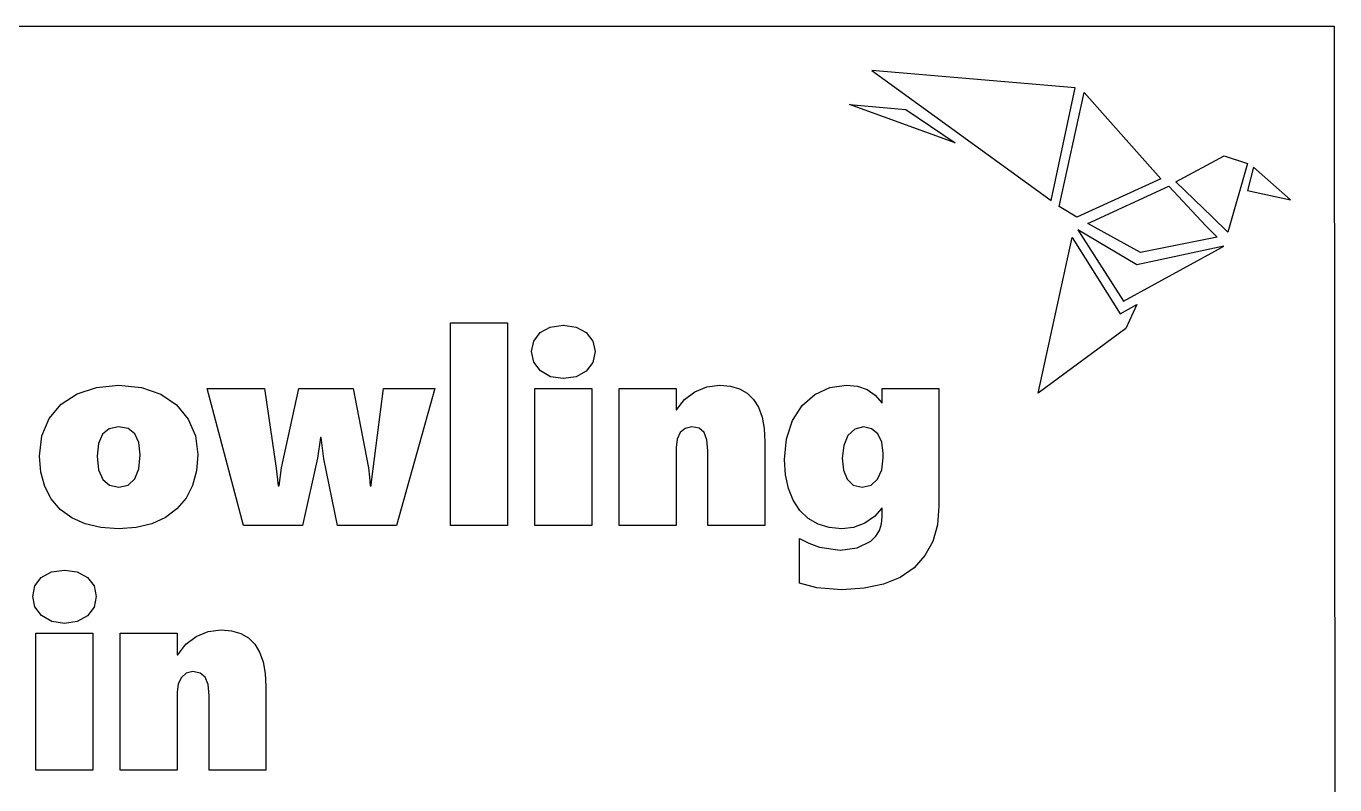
# Model space of a CAD drawing. Extents: x -53 to 53, y -73 to 73.
# Drawn here: x -13.2 to 52.5, y 35.2 to 73.2 of the extents above; entities that cross this region are included whole.
import ezdxf

# ---------------------------------------------------------------- set-up
doc = ezdxf.new("R2010")
doc.units = 0
doc.header["$MEASUREMENT"] = 0
doc.layers.get('0').update_dxf_attribs({"linetype": 'CONTINUOUS'})

msp = doc.modelspace()

# ---------------------------------------------------------------- linework, layer by layer
for p, q in [((-52.473, 73.227), (52.474, 73.227)), ((52.474, 73.227), (52.5, 29.848)), ((39.473, 70.126), (29.267, 71.006)), ((29.267, 71.006), (38.26, 64.473)), ((38.26, 64.473), (39.473, 70.126)), ((38.668, 64.172), (39.921, 69.9)), ((39.921, 69.9), (42.304, 67.227)), ((33.455, 67.376), (28.156, 69.289)), ((28.156, 69.289), (30.983, 69.051)), ((30.983, 69.051), (33.455, 67.376)), ((42.304, 67.227), (43.765, 65.573)), ((44.531, 65.421), (46.949, 66.722)), ((46.949, 66.722), (48.121, 66.343)), ((48.121, 66.343), (47.128, 62.894)), ((48.422, 66.152), (48.121, 64.98)), ((50.272, 64.518), (48.422, 66.152)), ((43.765, 65.573), (39.558, 63.647)), ((40.11, 63.317), (44.171, 65.199)), ((44.171, 65.199), (46.021, 63.201)), ((46.365, 63.637), (44.531, 65.421)), ((48.121, 64.98), (50.272, 64.518)), ((39.558, 63.647), (38.668, 64.172)), ((42.758, 61.864), (40.11, 63.317)), ((46.021, 63.201), (46.602, 62.636)), ((47.128, 62.894), (46.365, 63.637)), ((37.612, 54.807), (39.316, 62.62)), ((39.316, 62.62), (41.738, 58.792)), ((42.57, 61.245), (39.605, 63.004)), ((39.605, 63.004), (41.904, 59.432)), ((46.602, 62.636), (42.758, 61.864)), ((41.904, 59.432), (46.665, 62.038)), ((46.924, 62.19), (42.57, 61.245)), ((46.665, 62.038), (46.924, 62.19)), ((41.738, 58.792), (42.558, 59.268)), ((42.558, 59.268), (42.013, 58.058)), ((8.128, 48.176), (8.128, 58.343)), ((8.128, 58.343), (10.985, 58.343)), ((10.985, 58.343), (10.985, 48.176)), ((12.307, 57.429), (12.632, 57.851)), ((12.632, 57.851), (13.137, 58.125)), ((13.137, 58.125), (13.788, 58.216)), ((13.788, 58.216), (14.437, 58.125)), ((14.437, 58.125), (14.945, 57.851)), ((14.945, 57.851), (15.275, 57.429)), ((42.013, 58.058), (37.612, 54.807)), ((12.199, 56.895), (12.307, 57.429)), ((15.275, 57.429), (15.385, 56.895)), ((12.31, 56.365), (12.199, 56.895)), ((15.385, 56.895), (15.275, 56.348)), ((12.645, 55.929), (12.31, 56.365)), ((13.154, 55.637), (12.645, 55.929)), ((14.945, 55.916), (14.437, 55.634)), ((15.275, 56.348), (14.945, 55.916)), ((-9.63, 55.104), (-8.519, 55.211)), ((-8.519, 55.211), (-7.379, 55.099)), ((13.788, 55.54), (13.154, 55.637)), ((14.437, 55.634), (13.788, 55.54)), ((20.997, 55.13), (21.649, 55.211)), ((21.649, 55.211), (22.177, 55.167)), ((22.177, 55.167), (22.635, 55.034)), ((27.165, 55.096), (27.994, 55.211)), ((27.994, 55.211), (28.55, 55.156)), ((28.55, 55.156), (29.03, 54.992)), ((-11.406, 54.259), (-10.605, 54.782)), ((-10.605, 54.782), (-9.63, 55.104)), ((-7.379, 55.099), (-6.403, 54.762)), ((-6.403, 54.762), (-5.611, 54.225)), ((-2.254, 48.176), (-4.072, 55.044)), ((-4.072, 55.044), (-1.201, 55.044)), ((-1.201, 55.044), (-0.611, 51.046)), ((-0.35, 51.073), (0.529, 55.044)), ((0.529, 55.044), (3.252, 55.044)), ((3.252, 55.044), (4.01, 51.073)), ((4.164, 50.362), (4.774, 55.044)), ((4.774, 55.044), (7.343, 55.044)), ((7.343, 55.044), (5.425, 48.176)), ((12.36, 48.176), (12.36, 55.044)), ((12.36, 55.044), (15.217, 55.044)), ((15.217, 55.044), (15.217, 48.176)), ((16.592, 48.176), (16.592, 55.044)), ((16.592, 55.044), (19.449, 55.044)), ((19.449, 55.044), (19.449, 53.971)), ((19.877, 54.495), (20.395, 54.886)), ((20.395, 54.886), (20.997, 55.13)), ((22.635, 55.034), (23.022, 54.811)), ((23.022, 54.811), (23.339, 54.5)), ((23.339, 54.5), (23.586, 54.101)), ((25.772, 54.194), (26.411, 54.752)), ((26.411, 54.752), (27.165, 55.096)), ((29.03, 54.992), (29.435, 54.717)), ((29.435, 54.717), (29.764, 54.333)), ((29.791, 54.333), (29.791, 55.044)), ((29.791, 55.044), (32.635, 55.044)), ((32.635, 55.044), (32.635, 49.135)), ((-12, 53.548), (-11.406, 54.259)), ((-5.611, 54.225), (-5.028, 53.515)), ((19.449, 53.971), (19.476, 53.971)), ((19.476, 53.971), (19.877, 54.495)), ((23.586, 54.101), (23.762, 53.612)), ((25.291, 53.441), (25.772, 54.194)), ((29.764, 54.333), (29.791, 54.333)), ((-12.367, 52.671), (-12, 53.548)), ((-5.028, 53.515), (-4.668, 52.669)), ((23.762, 53.612), (23.867, 53.034)), ((24.989, 52.524), (25.291, 53.441)), ((-12.489, 51.65), (-12.367, 52.671)), ((-9.324, 52.752), (-9.525, 52.293)), ((-8.988, 53.027), (-9.324, 52.752)), ((-8.519, 53.119), (-8.988, 53.027)), ((-8.049, 53.031), (-8.519, 53.119)), ((-7.714, 52.768), (-8.049, 53.031)), ((-7.513, 52.33), (-7.714, 52.768)), ((-4.668, 52.669), (-4.548, 51.73)), ((1.602, 52.582), (1.454, 51.556)), ((1.642, 52.582), (1.602, 52.582)), ((1.77, 51.516), (1.642, 52.582)), ((19.657, 52.83), (19.501, 52.502)), ((19.905, 53.047), (19.657, 52.83)), ((20.234, 53.119), (19.905, 53.047)), ((20.604, 53.049), (20.234, 53.119)), ((20.854, 52.84), (20.604, 53.049)), ((20.998, 52.472), (20.854, 52.84)), ((23.867, 53.034), (23.902, 52.368)), ((28.074, 52.69), (27.858, 52.188)), ((28.411, 53.011), (28.074, 52.69)), ((28.845, 53.119), (28.411, 53.011)), ((29.25, 53.03), (28.845, 53.119)), ((29.566, 52.763), (29.25, 53.03)), ((29.77, 52.346), (29.566, 52.763)), ((-9.525, 52.293), (-9.592, 51.65)), ((-7.446, 51.717), (-7.513, 52.33)), ((19.501, 52.502), (19.449, 52.093)), ((19.449, 52.093), (19.449, 48.176)), ((21.045, 51.925), (20.998, 52.472)), ((21.045, 48.176), (21.045, 51.925)), ((23.902, 52.368), (23.902, 48.176)), ((24.888, 51.476), (24.989, 52.524)), ((27.858, 52.188), (27.786, 51.543)), ((29.838, 51.804), (29.77, 52.346)), ((-12.424, 50.844), (-12.489, 51.65)), ((-9.592, 51.65), (-9.524, 50.972)), ((-7.512, 51.01), (-7.446, 51.717)), ((-4.548, 51.73), (-4.614, 50.908)), ((1.454, 51.556), (0.71, 48.176)), ((2.454, 48.176), (1.77, 51.516)), ((24.937, 50.708), (24.888, 51.476)), ((27.786, 51.543), (27.846, 50.947)), ((29.768, 50.967), (29.838, 51.569)), ((29.838, 51.569), (29.838, 51.804)), ((-12.228, 50.13), (-12.424, 50.844)), ((-9.524, 50.972), (-9.32, 50.488)), ((-7.711, 50.505), (-7.512, 51.01)), ((-4.614, 50.908), (-4.811, 50.179)), ((-0.611, 51.046), (-0.511, 50.154)), ((-0.47, 50.154), (-0.35, 51.073)), ((4.01, 51.073), (4.07, 50.597)), ((4.07, 50.597), (4.104, 50.168)), ((25.081, 50.028), (24.937, 50.708)), ((27.846, 50.947), (28.027, 50.49)), ((29.56, 50.5), (29.768, 50.967)), ((-11.903, 49.508), (-12.228, 50.13)), ((-9.32, 50.488), (-8.981, 50.198)), ((-8.981, 50.198), (-8.505, 50.101)), ((-8.505, 50.101), (-8.042, 50.202)), ((-8.042, 50.202), (-7.711, 50.505)), ((-4.811, 50.179), (-5.139, 49.544)), ((-0.511, 50.154), (-0.47, 50.154)), ((4.104, 50.168), (4.144, 50.168)), ((4.144, 50.168), (4.164, 50.362)), ((25.322, 49.435), (25.081, 50.028)), ((28.027, 50.49), (28.339, 50.198)), ((28.339, 50.198), (28.792, 50.101)), ((28.792, 50.101), (29.229, 50.2)), ((29.229, 50.2), (29.56, 50.5)), ((-11.446, 48.977), (-11.903, 49.508)), ((-5.139, 49.544), (-5.598, 49.001)), ((25.66, 48.93), (25.322, 49.435)), ((-10.873, 48.553), (-11.446, 48.977)), ((-5.598, 49.001), (-6.175, 48.566)), ((26.08, 48.527), (25.66, 48.93)), ((29.398, 48.618), (28.916, 48.29)), ((29.764, 49.041), (29.398, 48.618)), ((29.755, 48.255), (29.791, 48.618)), ((29.791, 49.041), (29.764, 49.041)), ((29.791, 48.618), (29.791, 49.041)), ((32.635, 49.135), (32.557, 48.2)), ((-10.196, 48.25), (-10.873, 48.553)), ((-9.416, 48.069), (-10.196, 48.25)), ((-8.532, 48.008), (-9.416, 48.069)), ((-7.642, 48.07), (-8.532, 48.008)), ((-6.856, 48.256), (-7.642, 48.07)), ((-6.175, 48.566), (-6.856, 48.256)), ((0.71, 48.176), (-2.254, 48.176)), ((5.425, 48.176), (2.454, 48.176)), ((10.985, 48.176), (8.128, 48.176)), ((15.217, 48.176), (12.36, 48.176)), ((19.449, 48.176), (16.592, 48.176)), ((23.902, 48.176), (21.045, 48.176)), ((26.57, 48.239), (26.08, 48.527)), ((27.13, 48.066), (26.57, 48.239)), ((27.759, 48.008), (27.13, 48.066)), ((28.357, 48.079), (27.759, 48.008)), ((28.916, 48.29), (28.357, 48.079)), ((29.647, 47.929), (29.755, 48.255)), ((32.557, 48.2), (32.324, 47.375)), ((25.646, 45.278), (25.646, 47.519)), ((25.646, 47.519), (26.112, 47.277)), ((26.112, 47.277), (26.652, 47.089)), ((28.542, 47.044), (29.214, 47.391)), ((29.214, 47.391), (29.467, 47.641)), ((29.467, 47.641), (29.647, 47.929)), ((32.324, 47.375), (31.935, 46.659)), ((26.652, 47.089), (27.678, 46.928)), ((27.678, 46.928), (28.542, 47.044)), ((31.935, 46.659), (31.391, 46.053)), ((31.391, 46.053), (30.697, 45.57)), ((-12.723, 45.148), (-12.399, 45.57)), ((-12.399, 45.57), (-11.893, 45.844)), ((-11.893, 45.844), (-11.242, 45.935)), ((-11.242, 45.935), (-10.594, 45.844)), ((-10.594, 45.844), (-10.085, 45.57)), ((-10.085, 45.57), (-9.755, 45.148)), ((30.697, 45.57), (29.861, 45.226)), ((-12.831, 44.614), (-12.723, 45.148)), ((-9.755, 45.148), (-9.645, 44.614)), ((26.511, 45.05), (25.646, 45.278)), ((27.759, 44.95), (26.511, 45.05)), ((28.881, 45.019), (27.759, 44.95)), ((29.861, 45.226), (28.881, 45.019)), ((-12.72, 44.084), (-12.831, 44.614)), ((-12.385, 43.648), (-12.72, 44.084)), ((-9.755, 44.067), (-10.085, 43.635)), ((-9.645, 44.614), (-9.755, 44.067)), ((-11.876, 43.356), (-12.385, 43.648)), ((-11.242, 43.259), (-11.876, 43.356)), ((-10.594, 43.353), (-11.242, 43.259)), ((-10.085, 43.635), (-10.594, 43.353)), ((-12.67, 35.895), (-12.67, 42.763)), ((-12.67, 42.763), (-9.813, 42.763)), ((-9.813, 42.763), (-9.813, 35.895)), ((-8.438, 35.895), (-8.438, 42.763)), ((-8.438, 42.763), (-5.581, 42.763)), ((-5.581, 42.763), (-5.581, 41.69)), ((-4.635, 42.605), (-4.033, 42.849)), ((-4.033, 42.849), (-3.381, 42.931)), ((-3.381, 42.931), (-2.853, 42.886)), ((-2.853, 42.886), (-2.395, 42.753)), ((-2.395, 42.753), (-2.008, 42.531)), ((-5.554, 41.69), (-5.154, 42.214)), ((-5.154, 42.214), (-4.635, 42.605)), ((-2.008, 42.531), (-1.691, 42.22)), ((-1.691, 42.22), (-1.445, 41.82)), ((-5.581, 41.69), (-5.554, 41.69)), ((-1.445, 41.82), (-1.269, 41.331)), ((-5.125, 40.766), (-5.373, 40.55)), ((-4.796, 40.838), (-5.125, 40.766)), ((-4.427, 40.768), (-4.796, 40.838)), ((-4.176, 40.56), (-4.427, 40.768)), ((-1.269, 41.331), (-1.163, 40.753)), ((-1.163, 40.753), (-1.128, 40.087)), ((-5.529, 40.221), (-5.581, 39.812)), ((-5.373, 40.55), (-5.529, 40.221)), ((-4.033, 40.192), (-4.176, 40.56)), ((-3.985, 39.644), (-4.033, 40.192)), ((-1.128, 40.087), (-1.128, 35.895)), ((-5.581, 39.812), (-5.581, 35.895)), ((-3.985, 35.895), (-3.985, 39.644)), ((-9.813, 35.895), (-12.67, 35.895)), ((-5.581, 35.895), (-8.438, 35.895)), ((-1.128, 35.895), (-3.985, 35.895))]:
    msp.add_line(p, q)

doc.saveas('drawing.dxf')
